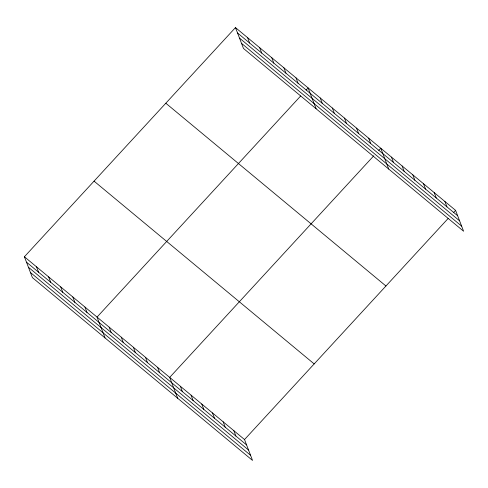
<?xml version="1.0" encoding="UTF-8"?>
<svg xmlns="http://www.w3.org/2000/svg" width="488" height="488" viewBox="0 0 488 488"><rect width="100%" height="100%" fill="white"/><g stroke="black" fill="none" stroke-linecap="round" stroke-linejoin="round"><path stroke-width="0.73" d="M24.4 256.767L244.525 439.548L252.534 460.41L32.409 277.629L24.4 256.767L235.466 27.59L455.591 210.371L463.6 231.233L243.475 48.452L235.466 27.59M300.645 96.008L97.039 317.084L105.048 337.946M306.116 90.067L308.105 87.907L316.114 108.769M373.784 155.788L169.684 377.401L177.693 398.263M378.761 150.383L380.75 148.224L388.759 169.086M244.525 439.548L448.13 218.471M453.602 212.53L455.591 210.371M237.534 32.989L457.665 215.769M239.498 38.095L459.623 220.869M241.517 43.353L461.642 226.127M165.816 103.218L385.941 285.999M94.05 181.139L314.18 363.92M26.474 262.166L246.599 444.946M28.432 267.265L248.557 450.046M30.451 272.524L250.576 455.304M444.897 201.495L446.971 206.888M434.21 192.614L436.278 198.012M423.517 183.738L425.585 189.137M412.824 174.856L414.898 180.255M402.13 165.981L404.204 171.379M391.443 157.106L393.511 162.498M368.641 138.171L370.715 143.57M356.533 128.118L358.607 133.517M344.43 118.066L346.498 123.464M332.322 108.013L334.39 113.411M320.213 97.96L322.287 103.358M296.002 77.854L298.07 83.253M283.894 67.802L285.962 73.2M271.786 57.749L273.859 63.147M259.677 47.696L261.751 53.094M247.575 37.643L249.642 43.042M233.837 430.666L235.905 436.065M223.144 421.791L225.212 427.189M212.451 412.915L214.525 418.308M201.757 404.034L203.831 409.432M191.064 395.158L193.138 400.556M180.377 386.276L182.445 391.675M157.575 367.348L159.649 372.747M145.467 357.295L147.541 362.694M133.364 347.243L135.432 352.641M121.256 337.19L123.33 342.588M109.147 327.137L111.221 332.535M84.936 307.031L87.004 312.43M72.828 296.978L74.902 302.377M60.719 286.926L62.793 292.324M48.611 276.873L50.685 282.271M36.508 266.82L38.576 272.219"/></g></svg>
